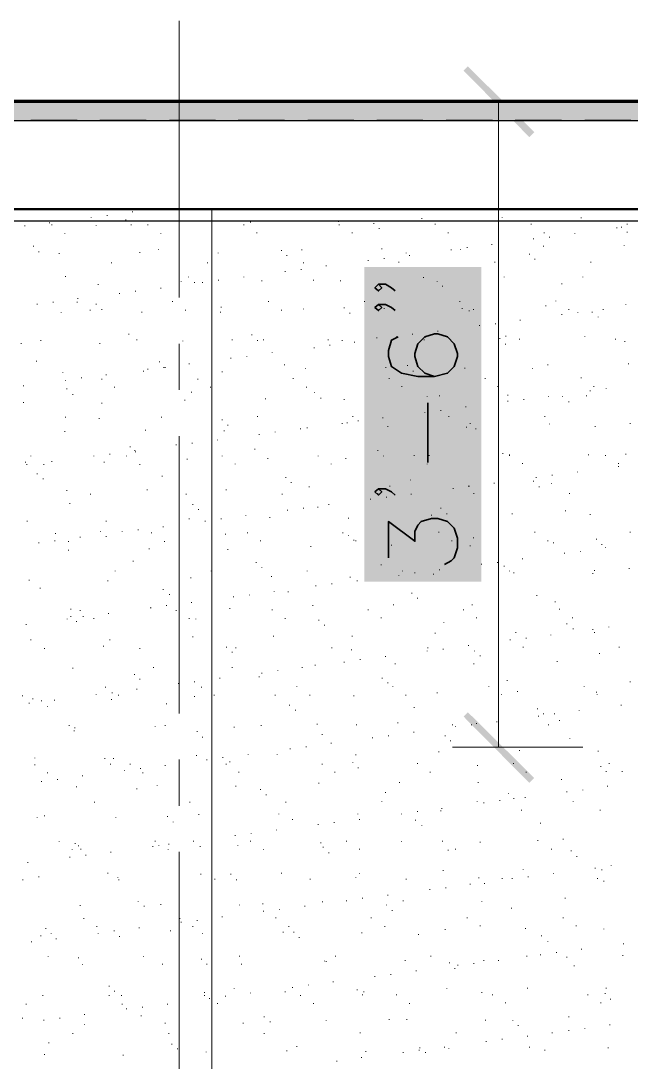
# Model space of a CAD drawing. Header units: inches. Extents: x 5 to 516, y -193 to 129.
# Drawn here: x 66.18 to 69.49, y -84.59 to -78.95 of the extents above; entities that cross this region are included whole.
import ezdxf

# ---------------------------------------------------------------- set-up
doc = ezdxf.new("R2010")
doc.units = ezdxf.units.IN
doc.header["$MEASUREMENT"] = 0
for name, color, linetype in [('Highlight', 210, 'Continuous'), ('PDF4_Geometry', 7, 'Continuous'), ('PDF4_Solid Fills', 7, 'Continuous')]:
    doc.layers.add(name, color=color, linetype=linetype)

msp = doc.modelspace()

# ---------------------------------------------------------------- hatches: boundary and pattern name
at = {"layer": 'PDF4_Solid Fills', "true_color": 0xb3b3b3, "transparency": 33554559}
msp.add_hatch(color=253, dxfattribs=at).paths.add_polyline_path([(33.2754117, -79.489649), (78.6554168, -79.489649), (78.6554168, -79.3863156), (28.0920888, -79.3863156), (28.0920888, -79.489649)])
at = {"layer": 'PDF4_Solid Fills', "transparency": 33554559}
msp.add_hatch(color=256, dxfattribs=at).paths.add_polyline_path([(68.6020882, -82.6963169), (68.5787549, -82.7196502), (68.9354192, -83.0796493), (68.9620883, -83.0529835)])

# ---------------------------------------------------------------- linework, layer by layer
at = {"layer": 'Highlight'}
for p, q in [((23.3387434, -79.4896516), (137.6392915, -79.4896516)), ((23.3387518, -80.0329832), (138.0451299, -80.0329832))]:
    msp.add_line(p, q, dxfattribs=at)
at = {"layer": 'PDF4_Geometry', "lineweight": 15}
for points in [[(67.038754, -80.4496499), (67.038754, -78.9496498)], [(69.47542, -79.3863156), (68.5187533, -79.3863156)], [(68.7687549, -82.5129842), (68.7687549, -79.3863173)], [(66.5620931, -80.0163154), (66.5620931, -80.0129821)], [(66.6487596, -80.0063154), (66.6487596, -80.0029821)], [(66.7854275, -79.9863154), (66.7854275, -79.9829821)], [(67.2154236, -87.9496505), (67.2154236, -79.9696499)], [(68.3520916, -80.0229821), (68.3520916, -80.0196488)], [(68.7887609, -80.0163154), (68.7887609, -80.0129821)], [(69.2154272, -80.0196488), (69.2154272, -80.0163154)], [(66.2020941, -80.0629821), (66.2020941, -80.0596488)], [(66.3354254, -80.0463154), (66.3354254, -80.0429821)], [(66.3487583, -80.0563154), (66.3487583, -80.0529821)], [(66.5887587, -80.0596488), (66.5887587, -80.0563154)], [(66.748759, -80.0296488), (66.748759, -80.0263154)], [(66.7787611, -80.0563154), (66.7787611, -80.0529821)], [(66.8687609, -80.0563154), (66.8687609, -80.0529821)], [(67.0387608, -80.0429821), (67.0387608, -80.0396488)], [(67.3887601, -80.0563154), (67.3887601, -80.0529821)], [(67.4254252, -80.0429821), (67.4254252, -80.0396488)], [(67.4754266, -80.0363154), (67.4754266, -80.0329821)], [(67.902093, -80.0396488), (67.902093, -80.0363154)], [(67.9054261, -80.0563154), (67.9054261, -80.0529821)], [(68.092092, -80.0496488), (68.092092, -80.0463154)], [(68.1220942, -80.0763154), (68.1220942, -80.0729821)], [(68.4254253, -80.0529821), (68.4254253, -80.0496488)], [(68.7687583, -80.0629821), (68.7687583, -80.0596488)], [(68.945428, -80.0529821), (68.945428, -80.0496488)], [(69.4087595, -80.0729821), (69.4087595, -80.0696488)], [(69.435425, -80.0696488), (69.435425, -80.0663154)], [(69.4654272, -80.0529821), (69.4654272, -80.0496488)], [(66.4187588, -80.1029821), (66.4187588, -80.0996488)], [(66.938758, -80.1029821), (66.938758, -80.0996488)], [(67.4587606, -80.0996488), (67.4587606, -80.0963154)], [(67.9754267, -80.0996488), (67.9754267, -80.0963154)], [(68.4954259, -80.0996488), (68.4954259, -80.0963154)], [(68.9587608, -80.1329821), (68.9587608, -80.1296488)], [(69.0154252, -80.0996488), (69.0154252, -80.0963154)], [(69.0454273, -80.1229821), (69.0454273, -80.1196488)], [(69.1820918, -80.1029821), (69.1820918, -80.0996488)], [(69.4654272, -80.0963154), (69.4654272, -80.0929821)], [(66.2487589, -80.1729821), (66.2487589, -80.1696488)], [(66.9254252, -80.1896488), (66.9254252, -80.1863154)], [(67.7020943, -80.1929821), (67.7020943, -80.1896488)], [(68.135427, -80.1863154), (68.135427, -80.1829821)], [(68.5120919, -80.1929821), (68.5120919, -80.1896488)], [(68.5620932, -80.1896488), (68.5620932, -80.1863154)], [(68.5987585, -80.1796488), (68.5987585, -80.1763154)], [(68.7320931, -80.1629821), (68.7320931, -80.1596488)], [(69.0120919, -80.1729821), (69.0120919, -80.1696488)], [(69.4487612, -80.1696488), (69.4487612, -80.1663154)], [(66.2787611, -80.2029821), (66.2787611, -80.1996488)], [(66.38876, -80.2129821), (66.38876, -80.2096488)], [(66.8254259, -80.2063154), (66.8254259, -80.2029821)], [(67.248759, -80.2096488), (67.248759, -80.2063154)], [(67.5920919, -80.1963154), (67.5920919, -80.1929821)], [(67.6220942, -80.2229821), (67.6220942, -80.2196488)], [(68.0620932, -80.2496488), (68.0620932, -80.2463154)], [(68.1487597, -80.2396488), (68.1487597, -80.2363154)], [(68.2687583, -80.2096488), (68.2687583, -80.2063154)], [(68.2854276, -80.2229821), (68.2854276, -80.2196488)], [(68.935425, -80.2163154), (68.935425, -80.2129821)], [(68.9654271, -80.2429821), (68.9654271, -80.2396488)], [(66.672092, -80.2629821), (66.672092, -80.2596488)], [(67.1920946, -80.2629821), (67.1920946, -80.2596488)], [(67.698761, -80.2996488), (67.698761, -80.2963154)], [(67.7120939, -80.2629821), (67.7120939, -80.2596488)], [(67.8354256, -80.2796488), (67.8354256, -80.2763154)], [(68.2287599, -80.2596488), (68.2287599, -80.2563154)], [(68.7487591, -80.2596488), (68.7487591, -80.2563154)], [(69.2687583, -80.2596488), (69.2687583, -80.2563154)], [(66.422092, -80.3363154), (66.422092, -80.3329821)], [(67.0487603, -80.3629821), (67.0487603, -80.3596488)], [(67.0887587, -80.3396488), (67.0887587, -80.3363154)], [(67.2520922, -80.3563154), (67.2520922, -80.3529821)], [(67.3887601, -80.3396488), (67.3887601, -80.3363154)], [(67.4854263, -80.3596488), (67.4854263, -80.3563154)], [(67.6120945, -80.3096488), (67.6120945, -80.3063154)], [(67.7654251, -80.3563154), (67.7654251, -80.3529821)], [(67.9120925, -80.3596488), (67.9120925, -80.3563154)], [(68.3620946, -80.3429821), (68.3620946, -80.3396488)], [(68.4354249, -80.3629821), (68.4354249, -80.3596488)], [(68.7987605, -80.3396488), (68.7987605, -80.3363154)], [(69.2254268, -80.3396488), (69.2254268, -80.3363154)], [(66.5987583, -80.3796488), (66.5987583, -80.3763154)], [(66.8020935, -80.4163155), (66.8020935, -80.4129821)], [(66.938758, -80.3996488), (66.938758, -80.3963154)], [(67.1220941, -80.3696488), (67.1220941, -80.3663154)], [(67.1654257, -80.3696488), (67.1654257, -80.3663154)], [(68.4654271, -80.3896488), (68.4654271, -80.3863154)], [(69.1120947, -80.3763154), (69.1120947, -80.3729821)], [(66.3554247, -80.4763155), (66.3554247, -80.4729821)], [(66.4854262, -80.4763155), (66.4854262, -80.4729821)], [(66.4887593, -80.4563155), (66.4887593, -80.4529821)], [(66.715427, -80.4296488), (66.715427, -80.4263155)], [(67.0020922, -80.4729821), (67.0020922, -80.4696488)], [(67.5220914, -80.4729821), (67.5220914, -80.4696488)], [(68.042094, -80.4729821), (68.042094, -80.4696488)], [(68.5587601, -80.4729821), (68.5587601, -80.4696488)], [(69.0787593, -80.4696488), (69.0787593, -80.4663155)], [(66.2687581, -80.4863155), (66.2687581, -80.4829821)], [(66.3987596, -80.5329821), (66.3987596, -80.5296488)], [(66.5554267, -80.5196488), (66.5554267, -80.5163155)], [(66.5887587, -80.4863155), (66.5887587, -80.4829821)], [(66.6187608, -80.5163155), (66.6187608, -80.5129821)], [(66.8354255, -80.5296488), (66.8354255, -80.5263155)], [(67.0720927, -80.5196488), (67.0720927, -80.5163155)], [(67.2620918, -80.5296488), (67.2620918, -80.5263155)], [(67.265425, -80.5029821), (67.265425, -80.4996488)], [(67.5920919, -80.5196488), (67.5920919, -80.5163155)], [(67.7120939, -80.5129821), (67.7120939, -80.5096488)], [(67.9320917, -80.5063155), (67.9320917, -80.5029821)], [(68.1120946, -80.5163155), (68.1120946, -80.5129821)], [(68.1487597, -80.5096488), (68.1487597, -80.5063155)], [(68.5720928, -80.5096488), (68.5720928, -80.5063155)], [(68.6087614, -80.5229821), (68.6087614, -80.5196488)], [(68.6320938, -80.5163155), (68.6320938, -80.5129821)], [(69.0254281, -80.4963155), (69.0254281, -80.4929821)], [(69.1487598, -80.5163155), (69.1487598, -80.5129821)], [(69.1987612, -80.5329821), (69.1987612, -80.5296488)], [(69.2754281, -80.5296488), (69.2754281, -80.5263155)], [(69.3354257, -80.5163155), (69.3354257, -80.5129821)], [(69.4587608, -80.4896488), (69.4587608, -80.4863155)], [(67.9620939, -80.5363155), (67.9620939, -80.5329821)], [(68.885427, -80.5729821), (68.885427, -80.5696488)], [(69.1120947, -80.5429821), (69.1120947, -80.5396488)], [(69.3087601, -80.5563155), (69.3087601, -80.5529821)], [(68.4387582, -80.6329821), (68.4387582, -80.6296488)], [(68.6654258, -80.6029821), (68.6654258, -80.5996488)], [(68.7520923, -80.5929821), (68.7520923, -80.5896488)], [(66.1820916, -80.6996488), (66.1820916, -80.6963155)], [(66.2887607, -80.6829821), (66.2887607, -80.6796488)], [(66.6087612, -80.6996488), (66.6087612, -80.6963155)], [(66.765425, -80.6496488), (66.765425, -80.6463155)], [(66.8087599, -80.6796488), (66.8087599, -80.6763155)], [(67.038754, -80.9496499), (67.038754, -80.6996499)], [(67.0587599, -80.6863155), (67.0587599, -80.6829821)], [(67.325426, -80.6796488), (67.325426, -80.6763155)], [(67.4320917, -80.6529821), (67.4320917, -80.6496488)], [(67.4620939, -80.6829821), (67.4620939, -80.6796488)], [(67.4954258, -80.6796488), (67.4954258, -80.6763155)], [(67.8454252, -80.6796488), (67.8454252, -80.6763155)], [(67.9220921, -80.6829821), (67.9220921, -80.6796488)], [(67.9887595, -80.6929821), (67.9887595, -80.6896488)], [(68.1087614, -80.6696488), (68.1087614, -80.6663155)], [(68.2154271, -80.6629821), (68.2154271, -80.6596488)], [(68.3020936, -80.6496488), (68.3020936, -80.6463155)], [(68.3654278, -80.6796488), (68.3654278, -80.6763155)], [(68.3720942, -80.6663155), (68.3720942, -80.6629821)], [(68.7754281, -80.6729821), (68.7754281, -80.6696488)], [(68.8054269, -80.7029821), (68.8054269, -80.6996488)], [(68.8087601, -80.6596488), (68.8087601, -80.6563155)], [(68.8820938, -80.6763155), (68.8820938, -80.6729821)], [(69.2354264, -80.6629821), (69.2354264, -80.6596488)], [(69.4020931, -80.6763155), (69.4020931, -80.6729821)], [(69.4520944, -80.6896488), (69.4520944, -80.6863155)], [(67.542094, -80.7496488), (67.542094, -80.7463155)], [(67.7687582, -80.7229821), (67.7687582, -80.7196488)], [(67.8554248, -80.7096488), (67.8554248, -80.7063155)], [(66.2654249, -80.7963155), (66.2654249, -80.7929821)], [(66.9320917, -80.7996488), (66.9320917, -80.7963155)], [(67.0920919, -80.8096488), (67.0920919, -80.8063155)], [(67.3187596, -80.7796488), (67.3187596, -80.7763155)], [(67.4054261, -80.7696488), (67.4054261, -80.7663155)], [(69.4720936, -80.8096488), (69.4720936, -80.8063155)], [(66.4087592, -80.8563155), (66.4087592, -80.8529822)], [(66.6420932, -80.8696488), (66.6420932, -80.8663155)], [(66.8454251, -80.8496488), (66.8454251, -80.8463155)], [(66.8687609, -80.8396488), (66.8687609, -80.8363155)], [(66.9554274, -80.8296488), (66.9554274, -80.8263155)], [(66.9620938, -80.8296488), (66.9620938, -80.8263155)], [(67.2720914, -80.8529822), (67.2720914, -80.8496488)], [(67.6087613, -80.8163155), (67.6087613, -80.8129821)], [(67.7220934, -80.8363155), (67.7220934, -80.8329822)], [(68.1587594, -80.8296488), (68.1587594, -80.8263155)], [(68.275428, -80.8196488), (68.275428, -80.8163155)], [(68.3054268, -80.8496488), (68.3054268, -80.8463155)], [(68.5854256, -80.8329822), (68.5854256, -80.8296488)], [(68.9520944, -80.8363155), (68.9520944, -80.8329822)], [(69.0354277, -80.8163155), (69.0354277, -80.8129821)], [(66.422092, -80.8996488), (66.422092, -80.8963155)], [(66.5087585, -80.8863155), (66.5087585, -80.8829822)], [(66.6187608, -80.8929822), (66.6187608, -80.8896488)], [(67.1387601, -80.8929822), (67.1387601, -80.8896488)], [(67.6554261, -80.8896488), (67.6554261, -80.8863155)], [(68.1754253, -80.8896488), (68.1754253, -80.8863155)], [(68.695428, -80.8896488), (68.695428, -80.8863155)], [(69.2154272, -80.8863155), (69.2154272, -80.8829822)], [(66.1954278, -80.9296488), (66.1954278, -80.9263155)], [(66.4287584, -80.9463155), (66.4287584, -80.9429822)], [(66.4620938, -80.9763155), (66.4620938, -80.9729822)], [(66.688758, -80.9363155), (66.688758, -80.9329822)], [(67.1054247, -80.9629822), (67.1054247, -80.9596489)], [(67.2087606, -80.9363155), (67.2087606, -80.9329822)], [(67.7287598, -80.9363155), (67.7287598, -80.9329822)], [(67.7720914, -80.9663155), (67.7720914, -80.9629822)], [(68.2454259, -80.9329822), (68.2454259, -80.9296488)], [(68.4487611, -80.9829822), (68.4487611, -80.9796488)], [(68.7654251, -80.9329822), (68.7654251, -80.9296488)], [(68.8187597, -80.9796488), (68.8187597, -80.9763155)], [(69.2454259, -80.9829822), (69.2454259, -80.9796488)], [(69.2654252, -80.9563154), (69.2654252, -80.9529822)], [(69.2854277, -80.9329822), (69.2854277, -80.9296488)], [(69.3520917, -80.9429822), (69.3520917, -80.9396488)], [(66.1954278, -81.0196489), (66.1954278, -81.0163154)], [(66.6187608, -81.0229822), (66.6187608, -81.0196489)], [(67.0687596, -81.0063156), (67.0687596, -81.0029822)], [(67.5054254, -80.9996488), (67.5054254, -80.9963156)], [(67.8054268, -80.9963156), (67.8054268, -80.9929821)], [(67.9320917, -81.0029822), (67.9320917, -80.9996488)], [(68.3820938, -80.9863155), (68.3820938, -80.9829822)], [(68.8187597, -81.0129822), (68.8187597, -81.0096488)], [(68.9054262, -81.0029822), (68.9054262, -80.9996488)], [(69.0387609, -80.9863155), (69.0387609, -80.9829822)], [(69.1154278, -80.9863155), (69.1154278, -80.9829822)], [(69.1487598, -81.0163154), (69.1487598, -81.0129822)], [(67.4620939, -81.0963155), (67.4620939, -81.0929822)], [(67.9787598, -81.0963155), (67.9787598, -81.0929822)], [(68.368761, -81.0729822), (68.368761, -81.0696488)], [(68.4554276, -81.0629821), (68.4554276, -81.0596488)], [(68.4987591, -81.0963155), (68.4987591, -81.0929822)], [(68.592092, -81.0429822), (68.592092, -81.0396488)], [(69.0187583, -81.0963155), (69.0187583, -81.0929822)], [(66.422092, -81.0996488), (66.422092, -81.0963155)], [(66.6054247, -81.1063155), (66.6054247, -81.1029822)], [(66.9420946, -81.0996488), (66.9420946, -81.0963155)], [(67.2720914, -81.1129821), (67.2720914, -81.1096488)], [(67.3020936, -81.1429822), (67.3020936, -81.1396489)], [(67.9220921, -81.1329822), (67.9220921, -81.1296488)], [(67.9487611, -81.1296488), (67.9487611, -81.1263156)], [(68.0087586, -81.1196488), (68.0087586, -81.1163155)], [(68.1420934, -81.1029822), (68.1420934, -81.0996488)], [(68.1687589, -81.1496489), (68.1687589, -81.1463155)], [(68.5954252, -81.1529822), (68.5954252, -81.1496489)], [(68.6154278, -81.1329822), (68.6154278, -81.1296488)], [(69.0454273, -81.1363155), (69.0454273, -81.1329822)], [(69.2920941, -81.1496489), (69.2920941, -81.1463155)], [(69.4820932, -81.1329822), (69.4820932, -81.1296488)], [(66.4187588, -81.1763155), (66.4187588, -81.1729822)], [(66.8554247, -81.1696488), (66.8554247, -81.1663155)], [(67.038754, -82.7029832), (67.038754, -81.1996499)], [(67.2820943, -81.1729822), (67.2820943, -81.1696488)], [(67.4720934, -81.1929822), (67.4720934, -81.1896488)], [(67.55876, -81.1796488), (67.55876, -81.1763155)], [(67.6954279, -81.1629822), (67.6954279, -81.1596488)], [(67.732093, -81.1563155), (67.732093, -81.1529822)], [(68.6454266, -81.1629822), (68.6454266, -81.1596488)], [(66.7720914, -81.2596489), (66.7720914, -81.2563156)], [(67.0220914, -81.2496489), (67.0220914, -81.2463156)], [(67.1087613, -81.2396488), (67.1087613, -81.2363155)], [(67.2454258, -81.2229822), (67.2454258, -81.2196488)], [(66.2354262, -81.3096489), (66.2354262, -81.3063156)], [(66.5754259, -81.3096489), (66.5754259, -81.3063156)], [(66.6620924, -81.2996489), (66.6620924, -81.2963155)], [(66.7520921, -81.3096489), (66.7520921, -81.3063156)], [(66.7987603, -81.2796488), (66.7987603, -81.2763155)], [(66.8020935, -81.2863155), (66.8020935, -81.2829822)], [(67.2720914, -81.3096489), (67.2720914, -81.3063156)], [(67.448761, -81.2729822), (67.448761, -81.2696489)], [(67.5187582, -81.3229822), (67.5187582, -81.3196489)], [(67.792094, -81.3096489), (67.792094, -81.3063156)], [(67.9420947, -81.3229822), (67.9420947, -81.3196489)], [(68.1154277, -81.2796488), (68.1154277, -81.2763155)], [(68.1454265, -81.3096489), (68.1454265, -81.3063156)], [(68.3120932, -81.3063156), (68.3120932, -81.3029821)], [(68.3920934, -81.3063156), (68.3920934, -81.3029821)], [(68.7920941, -81.2963155), (68.7920941, -81.2929822)], [(68.8287592, -81.3063156), (68.8287592, -81.3029821), (68.8287592, -81.2996489)], [(69.2554256, -81.3029821), (69.2554256, -81.2996489)], [(69.3487585, -81.3063156), (69.3487585, -81.3029821)], [(69.4587608, -81.2996489), (69.4587608, -81.2963155)], [(66.2054274, -81.3429822), (66.2054274, -81.3396489)], [(66.2120938, -81.3563155), (66.2120938, -81.3529822)], [(66.3054267, -81.3563155), (66.3054267, -81.3529822)], [(66.3487583, -81.3396489), (66.3487583, -81.3363155)], [(66.6320936, -81.3429822), (66.6320936, -81.3396489)], [(66.8254259, -81.3563155), (66.8254259, -81.3529822)], [(67.0820923, -81.3263155), (67.0820923, -81.3229822)], [(67.3420919, -81.3529822), (67.3420919, -81.3496488)], [(67.8620946, -81.3529822), (67.8620946, -81.3496488)], [(68.3820938, -81.3529822), (68.3820938, -81.3496488)], [(68.8987598, -81.3496488), (68.8987598, -81.3463155)], [(69.418759, -81.3496488), (69.418759, -81.3463155)], [(69.418759, -81.3663155), (69.418759, -81.3629821)], [(66.2687581, -81.4063155), (66.2687581, -81.4029822)], [(66.3020935, -81.4329821), (66.3020935, -81.4296489)], [(66.9454278, -81.4196489), (66.9454278, -81.4163155)], [(67.6154277, -81.4263155), (67.6154277, -81.4229823)], [(68.9720935, -81.4263155), (68.9720935, -81.4229823)], [(69.0587601, -81.4129823), (69.0587601, -81.4096488)], [(69.195428, -81.3963155), (69.195428, -81.3929822)], [(66.8654276, -81.4929821), (66.8654276, -81.4896489)], [(67.292094, -81.4929821), (67.292094, -81.4896489)], [(67.6454265, -81.4529822), (67.6454265, -81.4496489)], [(67.7420927, -81.4763155), (67.7420927, -81.4729823)], [(68.1787585, -81.4729823), (68.1787585, -81.4696488)], [(68.292094, -81.4396489), (68.292094, -81.4363156)], [(68.5220915, -81.4863155), (68.5220915, -81.4829823)], [(68.6054248, -81.4729823), (68.6054248, -81.4696488)], [(68.6087614, -81.4729823), (68.6087614, -81.4696488)], [(68.7454259, -81.4563155), (68.7454259, -81.4529822)], [(68.9587608, -81.4463155), (68.9587608, -81.4429822)], [(68.9887595, -81.4763155), (68.9887595, -81.4729823)], [(69.0554269, -81.4596489), (69.0554269, -81.4563155)], [(66.4287584, -81.4963156), (66.4287584, -81.4929821)], [(66.5587599, -81.5163155), (66.5587599, -81.5129822)], [(67.0754259, -81.5163155), (67.0754259, -81.5129822)], [(67.5954251, -81.5163155), (67.5954251, -81.5129822)], [(68.075426, -81.5429823), (68.075426, -81.5396488)], [(68.1154277, -81.5129822), (68.1154277, -81.5096489)], [(68.1620925, -81.5329822), (68.1620925, -81.5296488)], [(68.2954273, -81.5163155), (68.2954273, -81.5129822)], [(68.635427, -81.5129822), (68.635427, -81.5096489)], [(69.1520931, -81.5129822), (69.1520931, -81.5096489)], [(66.4454278, -81.5663156), (66.4454278, -81.5629822)], [(67.1120945, -81.5729822), (67.1120945, -81.5696489)], [(67.1420933, -81.5996488), (67.1420933, -81.5963155)], [(67.6254273, -81.6029823), (67.6254273, -81.5996488)], [(67.7120939, -81.5929822), (67.7120939, -81.5896489)], [(67.7887608, -81.5863155), (67.7887608, -81.5829822)], [(67.8487584, -81.5729822), (67.8487584, -81.5696489)], [(68.4554276, -81.5929822), (68.4554276, -81.5896489)], [(67.0920919, -81.6496489), (67.0920919, -81.6463155)], [(67.265425, -81.6496489), (67.265425, -81.6463155)], [(67.3987597, -81.6329822), (67.3987597, -81.6296489)], [(67.5287612, -81.6429822), (67.5287612, -81.6396489)], [(67.9554275, -81.6463155), (67.9554275, -81.6429822)], [(68.4054262, -81.6296489), (68.4054262, -81.6263156)], [(68.4887595, -81.6229822), (68.4887595, -81.6196489)], [(68.842092, -81.6229822), (68.842092, -81.6196489)], [(69.1320938, -81.6063155), (69.1320938, -81.6029823)], [(69.2654252, -81.6263156), (69.2654252, -81.6229822)], [(66.2154269, -81.6629823), (66.2154269, -81.6596488)], [(66.6420932, -81.6629823), (66.6420932, -81.6596488)], [(66.8154263, -81.7096489), (66.8154263, -81.7063155)], [(66.9520942, -81.6929822), (66.9520942, -81.6896489)], [(67.1787584, -81.6629823), (67.1787584, -81.6596488)], [(66.3654276, -81.7696489), (66.3654276, -81.7663155)], [(66.3687608, -81.7296488), (66.3687608, -81.7263156)], [(66.438758, -81.7729822), (66.438758, -81.7696489)], [(66.5020921, -81.7496489), (66.5020921, -81.7463156)], [(66.6120945, -81.7196488), (66.6120945, -81.7163156)], [(66.6420932, -81.7463156), (66.6420932, -81.7429822)], [(66.7287597, -81.7196488), (66.7287597, -81.7163156)], [(66.88876, -81.7263156), (66.88876, -81.7229823)], [(66.9587606, -81.7729822), (66.9587606, -81.7696489)], [(67.2887608, -81.7329823), (67.2887608, -81.7296488)], [(67.4087593, -81.7263156), (67.4087593, -81.7229823)], [(67.4787598, -81.7696489), (67.4787598, -81.7663155)], [(67.9254253, -81.7263156), (67.9254253, -81.7229823)], [(67.9554275, -81.7396489), (67.9554275, -81.7363156)], [(67.9854263, -81.7663155), (67.9854263, -81.7629822)], [(67.9954258, -81.7696489), (67.9954258, -81.7663155)], [(68.4454279, -81.7229823), (68.4454279, -81.7196488)], [(68.5154251, -81.7696489), (68.5154251, -81.7663155)], [(68.6320938, -81.7529822), (68.6320938, -81.7496489)], [(68.9654271, -81.7229823), (68.9654271, -81.7196488)], [(69.0354277, -81.7696489), (69.0354277, -81.7663155)], [(69.2987605, -81.7596489), (69.2987605, -81.7563156)], [(69.4820932, -81.7229823), (69.4820932, -81.7196488)], [(66.2787611, -81.7796488), (66.2787611, -81.7763156)], [(66.438758, -81.8196489), (66.438758, -81.8163156)], [(66.8754273, -81.8129822), (66.8754273, -81.8096489)], [(67.3020936, -81.8163156), (67.3020936, -81.8129822)], [(67.7520922, -81.7996489), (67.7520922, -81.7963156)], [(68.1887581, -81.7929823), (68.1887581, -81.7896488)], [(68.6154278, -81.7963156), (68.6154278, -81.7929823)], [(69.0654265, -81.7796488), (69.0654265, -81.7763156)], [(69.212094, -81.8263155), (69.212094, -81.8229822)], [(69.3287593, -81.7896488), (69.3287593, -81.7863156)], [(69.3487585, -81.8063156), (69.3487585, -81.8029822)], [(66.7887608, -81.8796488), (66.7887608, -81.8763156)], [(67.4554275, -81.8863156), (67.4554275, -81.8829822)], [(68.7620919, -81.8863156), (68.7620919, -81.8829822)], [(68.8987598, -81.8663156), (68.8987598, -81.8629822)], [(69.1254274, -81.8363156), (69.1254274, -81.8329822)], [(66.6920946, -81.9329823), (66.6920946, -81.9296489)], [(67.2120938, -81.9329823), (67.2120938, -81.9296489)], [(67.4854263, -81.9129823), (67.4854263, -81.9096488)], [(67.732093, -81.9329823), (67.732093, -81.9296489)], [(68.1320937, -81.8996488), (68.1320937, -81.8963156)], [(68.2487591, -81.9329823), (68.2487591, -81.9296489)], [(68.3154264, -81.9429824), (68.3154264, -81.9396489)], [(68.4487611, -81.9263155), (68.4487611, -81.9229823)], [(68.6754253, -81.8963156), (68.6754253, -81.8929822)], [(68.7687583, -81.9296489), (68.7687583, -81.9263155)], [(68.7987605, -81.9063157), (68.7987605, -81.9029822)], [(68.8287592, -81.9329823), (68.8287592, -81.9296489)], [(68.8520916, -81.9429824), (68.8520916, -81.9396489)], [(69.288761, -81.9296489), (69.288761, -81.9263155)], [(69.4754268, -81.9196489), (69.4754268, -81.9163155)], [(66.2254265, -81.9829822), (66.2254265, -81.979649)], [(66.6520929, -81.9863156), (66.6520929, -81.9829822)], [(67.1020915, -81.969649), (67.1020915, -81.9663156)], [(67.5387608, -81.9629821), (67.5387608, -81.959649)], [(67.9654271, -81.9663156), (67.9654271, -81.9629821)], [(68.0020922, -81.9863156), (68.0020922, -81.9829822)], [(68.2287599, -81.9563155), (68.2287599, -81.9529824)], [(68.4154258, -81.9496489), (68.4154258, -81.9463155)], [(69.2787613, -81.9463155), (69.2787613, -81.9429824)], [(66.2854275, -82.0263157), (66.2854275, -82.0229822)], [(66.9520942, -82.0329822), (66.9520942, -82.0296489)], [(67.5520936, -82.0429823), (67.5520936, -82.0396489)], [(67.6287605, -82.0463155), (67.6287605, -82.0429823)], [(67.7787612, -82.0129822), (67.7787612, -82.0096488)], [(67.8654277, -82.0029822), (67.8654277, -81.9996488)], [(68.2987604, -82.0529823), (68.2987604, -82.0496489)], [(66.9854262, -82.0596489), (66.9854262, -82.0563155)], [(67.1054247, -82.1029822), (67.1054247, -82.099649)], [(67.3320923, -82.0729824), (67.3320923, -82.0696489)], [(67.4187589, -82.0629823), (67.4187589, -82.0596489)], [(68.3287592, -82.079649), (68.3287592, -82.0763155)], [(68.9754268, -82.0663155), (68.9754268, -82.0629823)], [(69.0754261, -82.099649), (69.0754261, -82.0963156)], [(66.4520942, -82.1396489), (66.4520942, -82.1363156)], [(66.5020921, -82.1463156), (66.5020921, -82.1429823)], [(66.655426, -82.1629823), (66.655426, -82.1596489)], [(66.8820936, -82.1329823), (66.8820936, -82.1296488)], [(66.8854269, -82.1329823), (66.8854269, -82.1296488)], [(66.9687602, -82.119649), (66.9687602, -82.1163156)], [(67.0220914, -82.1463156), (67.0220914, -82.1429823)], [(67.3120931, -82.1363156), (67.3120931, -82.1329823)], [(67.542094, -82.1429823), (67.542094, -82.1396489)], [(67.7620918, -82.119649), (67.7620918, -82.1163156)], [(68.0620932, -82.1429823), (68.0620932, -82.1396489)], [(68.1987611, -82.1163156), (68.1987611, -82.1129822)], [(68.5787592, -82.1429823), (68.5787592, -82.1396489)], [(68.6254274, -82.1163156), (68.6254274, -82.1129822)], [(69.0987585, -82.1396489), (69.0987585, -82.1363156)], [(66.2087605, -82.2229822), (66.2087605, -82.219649)], [(66.4320916, -82.1929824), (66.4320916, -82.1896489)], [(66.4520942, -82.1796489), (66.4520942, -82.1763155)], [(66.4820929, -82.2063155), (66.4820929, -82.2029824)], [(66.5187581, -82.1796489), (66.5187581, -82.1763155)], [(66.5754259, -82.1896489), (66.5754259, -82.1863155)], [(67.0920919, -82.1896489), (67.0920919, -82.1863155)], [(67.1287605, -82.1929824), (67.1287605, -82.1896489)], [(67.6120945, -82.1896489), (67.6120945, -82.1863155)], [(67.7954272, -82.1996489), (67.7954272, -82.1963155)], [(67.825426, -82.2263156), (67.825426, -82.2229822)], [(68.1320937, -82.1863155), (68.1320937, -82.1829823)], [(68.4720935, -82.2129821), (68.4720935, -82.209649)], [(68.6487598, -82.1863155), (68.6487598, -82.1829823)], [(69.1387602, -82.219649), (69.1387602, -82.2163156)], [(69.168759, -82.1863155), (69.168759, -82.1829823)], [(68.4254253, -82.2696489), (68.4254253, -82.2663157)], [(68.8620946, -82.2663157), (68.8620946, -82.2629823)], [(69.0520937, -82.2796489), (69.0520937, -82.2763157)], [(69.1720922, -82.2463157), (69.1720922, -82.2429822)], [(69.2787613, -82.2496488), (69.2787613, -82.2463157)], [(69.288761, -82.2663157), (69.288761, -82.2629823)], [(69.3654278, -82.2363156), (69.3654278, -82.2329822)], [(66.2354262, -82.3063155), (66.2354262, -82.3029823)], [(66.6620924, -82.3063155), (66.6620924, -82.3029823)], [(67.1120945, -82.2896489), (67.1120945, -82.2863157)], [(67.5487604, -82.2863157), (67.5487604, -82.2829823)], [(67.9754267, -82.2863157), (67.9754267, -82.2829823)], [(68.6054248, -82.3363156), (68.6054248, -82.3329822)], [(68.8320925, -82.3063155), (68.8320925, -82.3029823)], [(68.918759, -82.2963155), (68.918759, -82.2929823)], [(66.3087599, -82.3529822), (66.3087599, -82.349649)], [(66.6287605, -82.339649), (66.6287605, -82.3363156)], [(66.8254259, -82.3529822), (66.8254259, -82.349649)], [(67.2954272, -82.3463156), (67.2954272, -82.3429822)], [(67.325426, -82.3729822), (67.325426, -82.3696491)], [(67.3454251, -82.349649), (67.3454251, -82.3463156)], [(67.8654277, -82.349649), (67.8654277, -82.3463156)], [(67.9720935, -82.3596491), (67.9720935, -82.3563156)], [(68.3820938, -82.3663156), (68.3820938, -82.3629822)], [(68.385427, -82.349649), (68.385427, -82.3463156)], [(68.4687603, -82.3563156), (68.4687603, -82.3529822)], [(68.6387602, -82.3663156), (68.6387602, -82.3629822)], [(68.668759, -82.3929823), (68.668759, -82.3896489)], [(68.902093, -82.3463156), (68.902093, -82.3429822)], [(69.3154265, -82.3796488), (69.3154265, -82.3763157)], [(69.4220922, -82.3463156), (69.4220922, -82.3429822)], [(67.775428, -82.4429824), (67.775428, -82.4396489)], [(67.9320917, -82.4263155), (67.9320917, -82.4229823)], [(68.0187582, -82.4129823), (68.0187582, -82.4096489)], [(68.1554261, -82.3963157), (68.1554261, -82.3929823)], [(68.2087607, -82.4363156), (68.2087607, -82.4329823)], [(68.635427, -82.4363156), (68.635427, -82.4329823)], [(69.0854257, -82.4229823), (69.0854257, -82.4196489)], [(66.4620938, -82.459649), (66.4620938, -82.4563156)], [(66.7954271, -82.4929822), (66.7954271, -82.4896491)], [(66.8987596, -82.4563156), (66.8987596, -82.4529824)], [(67.325426, -82.4563156), (67.325426, -82.4529824)], [(67.4720934, -82.5063157), (67.4720934, -82.5029823)], [(67.4854263, -82.4863156), (67.4854263, -82.4829822)], [(67.5720928, -82.4729822), (67.5720928, -82.469649)], [(67.7054275, -82.4563156), (67.7054275, -82.4529824)], [(66.63876, -82.5629823), (66.63876, -82.559649)], [(66.8254259, -82.5196489), (66.8254259, -82.5163157)], [(67.0354275, -82.5429823), (67.0354275, -82.5396489)], [(67.1220941, -82.5329823), (67.1220941, -82.5296489)], [(67.1587593, -82.5629823), (67.1587593, -82.559649)], [(67.2587586, -82.5129823), (67.2587586, -82.5096488)], [(67.6754253, -82.559649), (67.6754253, -82.5563156)], [(68.1387601, -82.5129823), (68.1387601, -82.5096488)], [(68.1687589, -82.5396489), (68.1687589, -82.5363157)], [(68.1954279, -82.559649), (68.1954279, -82.5563156)], [(68.7154271, -82.559649), (68.7154271, -82.5563156)], [(68.7687549, -82.8863159), (68.7687549, -82.5129826)], [(68.8154265, -82.5263157), (68.8154265, -82.5229823)], [(69.2320932, -82.559649), (69.2320932, -82.5563156)], [(69.4820932, -82.5329823), (69.4820932, -82.5296489)], [(66.188758, -82.6096491), (66.188758, -82.6063156)], [(66.5887587, -82.6029822), (66.5887587, -82.599649)], [(66.6754252, -82.5929822), (66.6754252, -82.589649)], [(66.7087606, -82.6063156), (66.7087606, -82.6029822)], [(66.8087599, -82.5729824), (66.8087599, -82.569649)], [(67.1220941, -82.6129822), (67.1220941, -82.6096491)], [(67.2287598, -82.6063156), (67.2287598, -82.6029822)], [(67.55876, -82.6063156), (67.55876, -82.6029822)], [(67.7454258, -82.6063156), (67.7454258, -82.6029822)], [(67.9854263, -82.6096491), (67.9854263, -82.6063156)], [(68.2654251, -82.6063156), (68.2654251, -82.6029822)], [(68.4354249, -82.5929822), (68.4354249, -82.589649)], [(68.7854277, -82.6029822), (68.7854277, -82.599649)], [(68.8720943, -82.5863156), (68.8720943, -82.5829822)], [(69.2987605, -82.589649), (69.2987605, -82.5863156)], [(69.3020937, -82.6029822), (69.3020937, -82.599649)], [(66.2254265, -82.6496489), (66.2254265, -82.6463157)], [(66.2454257, -82.6263157), (66.2454257, -82.6229822)], [(66.2920939, -82.6363157), (66.2920939, -82.6329823)], [(66.3254259, -82.6663155), (66.3254259, -82.6629824)], [(66.3620944, -82.6329823), (66.3620944, -82.6296488)], [(66.672092, -82.6296488), (66.672092, -82.6263157)], [(66.9687602, -82.6529823), (66.9687602, -82.6496489)], [(67.6354269, -82.6596489), (67.6354269, -82.6563157)], [(68.3120932, -82.6729824), (68.3120932, -82.669649)], [(69.4320919, -82.6596489), (69.4320919, -82.6563157)], [(67.6687589, -82.6863156), (67.6687589, -82.6829824)], [(68.9787599, -82.679649), (68.9787599, -82.6763155)], [(68.9854264, -82.719649), (68.9854264, -82.7163156)], [(69.0120919, -82.7063156), (69.0120919, -82.7029824)], [(69.0720929, -82.7063156), (69.0720929, -82.7029824)], [(69.2054276, -82.689649), (69.2054276, -82.6863156)], [(66.4420946, -82.7696489), (66.4420946, -82.7663157)], [(66.4720933, -82.7829823), (66.4720933, -82.7796489)], [(66.9087593, -82.7763158), (66.9087593, -82.7729823)], [(66.9620938, -82.7696489), (66.9620938, -82.7663157)], [(67.3354255, -82.7796489), (67.3354255, -82.7763158)], [(67.482093, -82.7696489), (67.482093, -82.7663157)], [(67.7854276, -82.7629823), (67.7854276, -82.7596489)], [(67.9987591, -82.7663157), (67.9987591, -82.7629823)], [(68.2220935, -82.7563157), (68.2220935, -82.7529823)], [(68.5187583, -82.7663157), (68.5187583, -82.7629823)], [(68.5354277, -82.7763158), (68.5354277, -82.7729823)], [(68.6220942, -82.7663157), (68.6220942, -82.7629823)], [(68.6487598, -82.7596489), (68.6487598, -82.7563157)], [(68.7587587, -82.7496489), (68.7587587, -82.7463157)], [(69.0387609, -82.7663157), (69.0387609, -82.7629823)], [(69.0987585, -82.7429822), (69.0987585, -82.7396491)], [(66.4687602, -82.799649), (66.4687602, -82.7963155)], [(67.1354269, -82.8029824), (67.1354269, -82.799649)], [(67.1654257, -82.8329822), (67.1654257, -82.829649)], [(67.8120932, -82.819649), (67.8120932, -82.8163156)], [(68.0854256, -82.8363156), (68.0854256, -82.8329822)], [(68.1720921, -82.8263156), (68.1720921, -82.8229824)], [(68.30876, -82.8063156), (68.30876, -82.8029824)], [(68.4787599, -82.8263156), (68.4787599, -82.8229824)], [(69.1554262, -82.839649), (69.1554262, -82.8363156)], [(67.6387601, -82.8963157), (67.6387601, -82.8929823)], [(67.7254267, -82.8863157), (67.7254267, -82.8829823)], [(67.8620946, -82.8663156), (67.8620946, -82.8629823)], [(68.5087587, -82.8529823), (68.5087587, -82.849649)], [(69.22542, -82.8863159), (68.5187533, -82.8863159)], [(66.2554253, -82.9463156), (66.2554253, -82.9429824)], [(66.6354268, -82.949649), (66.6354268, -82.9463156)], [(66.6820916, -82.949649), (66.6820916, -82.9463156)], [(67.038754, -83.2029833), (67.038754, -82.9529833)], [(67.1320937, -82.9329824), (67.1320937, -82.929649)], [(67.1887581, -82.9563156), (67.1887581, -82.9529824)], [(67.275428, -82.9429824), (67.275428, -82.939649)], [(67.4120925, -82.9263155), (67.4120925, -82.9229824)], [(67.5687596, -82.9263155), (67.5687596, -82.9229824)], [(67.9954258, -82.929649), (67.9954258, -82.9263155)], [(68.4454279, -82.9129824), (68.4454279, -82.9096489)], [(68.8820938, -82.9063158), (68.8820938, -82.9029823)], [(69.3087601, -82.9096489), (69.3087601, -82.9063158)], [(66.2554253, -82.9829823), (66.2554253, -82.979649)], [(66.6654256, -82.979649), (66.6654256, -82.9763157)], [(66.7420926, -83.0129823), (66.7420926, -83.0096489)], [(66.7720914, -82.979649), (66.7720914, -82.9763157)], [(66.8287591, -83.0029823), (66.8287591, -82.9996489)], [(66.9620938, -82.9863157), (66.9620938, -82.9829823)], [(67.292094, -82.979649), (67.292094, -82.9763157)], [(67.3120931, -82.9663157), (67.3120931, -82.9629822)], [(67.8120932, -82.979649), (67.8120932, -82.9763157)], [(67.9787598, -82.969649), (67.9787598, -82.9663157)], [(68.0087586, -82.9996489), (68.0087586, -82.9963157)], [(68.3287592, -82.9763157), (68.3287592, -82.9729823)], [(68.6554262, -82.9863157), (68.6554262, -82.9829823)], [(68.8487585, -82.9763157), (68.8487585, -82.9729823)], [(69.3220929, -82.9929823), (69.3220929, -82.9896491)], [(69.3687611, -82.9763157), (69.3687611, -82.9729823)], [(66.2920939, -83.0729824), (66.2920939, -83.069649)], [(66.3254259, -83.0263158), (66.3254259, -83.0229823)], [(66.3787604, -83.0629824), (66.3787604, -83.059649)], [(66.515425, -83.0429824), (66.515425, -83.0396489)], [(66.8420919, -83.0263158), (66.8420919, -83.0229823)], [(67.3620945, -83.0229823), (67.3620945, -83.0196489)], [(67.8820937, -83.0229823), (67.8820937, -83.0196489)], [(68.3987598, -83.0229823), (68.3987598, -83.0196489)], [(68.918759, -83.0229823), (68.918759, -83.0196489)], [(69.1087614, -83.0629824), (69.1087614, -83.059649)], [(69.3520917, -83.0196489), (69.3520917, -83.0163157)], [(69.4387582, -83.0196489), (69.4387582, -83.0163157)], [(66.4820929, -83.1029823), (66.4820929, -83.0996491)], [(66.8087599, -83.1129823), (66.8087599, -83.1096491)], [(66.9187588, -83.0963157), (66.9187588, -83.0929822)], [(67.3454251, -83.0996491), (67.3454251, -83.0963157)], [(67.4787598, -83.1163157), (67.4787598, -83.1129823)], [(67.7954272, -83.0829822), (67.7954272, -83.0796491)], [(68.2320931, -83.0796491), (68.2320931, -83.0763156)], [(68.6587594, -83.0796491), (68.6587594, -83.0763156)], [(69.2254268, -83.1196491), (69.2254268, -83.1163157)], [(69.3587615, -83.0996491), (69.3587615, -83.0963157)], [(67.5087586, -83.1463157), (67.5087586, -83.1429823)], [(68.135427, -83.1829824), (68.135427, -83.179649)], [(68.1554261, -83.1329823), (68.1554261, -83.1296489)], [(68.652093, -83.1829824), (68.652093, -83.179649)], [(68.7754281, -83.1763156), (68.7754281, -83.1729824)], [(68.8220929, -83.1396489), (68.8220929, -83.1363157)], [(68.8520916, -83.1663156), (68.8520916, -83.1629824)], [(68.9120926, -83.1596489), (68.9120926, -83.1563158)], [(69.1387602, -83.1296489), (69.1387602, -83.1263157)], [(69.1720922, -83.1829824), (69.1720922, -83.179649)], [(66.5787591, -83.1863156), (66.5787591, -83.1829824)], [(67.0954251, -83.1863156), (67.0954251, -83.1829824)], [(67.6154277, -83.1863156), (67.6154277, -83.1829824)], [(68.3287592, -83.2363157), (68.3287592, -83.2329823)], [(68.4554276, -83.2329823), (68.4554276, -83.2296491)], [(68.4620939, -83.2196491), (68.4620939, -83.2163157)], [(68.6887582, -83.189649), (68.6887582, -83.1863156)], [(68.8920934, -83.2296491), (68.8920934, -83.2263157)], [(69.3187597, -83.2296491), (69.3187597, -83.2263157)], [(66.2687581, -83.269649), (66.2687581, -83.2663157)], [(66.3087599, -83.2596489), (66.3087599, -83.2563157)], [(66.6954278, -83.269649), (66.6954278, -83.2663157)], [(66.9754266, -83.2629823), (66.9754266, -83.2596489)], [(67.0054254, -83.2929824), (67.0054254, -83.289649)], [(67.1454264, -83.2529823), (67.1454264, -83.2496489)], [(67.5787591, -83.2496489), (67.5787591, -83.2463157)], [(67.6520929, -83.279649), (67.6520929, -83.2763158)], [(67.8787606, -83.2963156), (67.8787606, -83.2929824)], [(68.0054255, -83.2496489), (68.0054255, -83.2463157)], [(68.0154251, -83.279649), (68.0154251, -83.2763158)], [(68.2420927, -83.2496489), (68.2420927, -83.2463157)], [(68.3187597, -83.2829823), (68.3187597, -83.279649)], [(67.5654264, -83.3363157), (67.5654264, -83.3329822)], [(67.792094, -83.3063156), (67.792094, -83.3029824)], [(68.3520916, -83.3129824), (68.3520916, -83.309649)], [(68.9954259, -83.299649), (68.9954259, -83.2963156)], [(66.38876, -83.399649), (66.38876, -83.3963157)], [(66.4754266, -83.409649), (66.4754266, -83.4063158)], [(66.9087593, -83.3963157), (66.9087593, -83.3929824)], [(67.1154277, -83.3963157), (67.1154277, -83.3929824)], [(67.3420919, -83.3663157), (67.3420919, -83.3629823)], [(67.4254252, -83.3963157), (67.4254252, -83.3929824)], [(67.4287585, -83.3563157), (67.4287585, -83.3529823)], [(67.8054268, -83.4063158), (67.8054268, -83.4029824)], [(67.9454279, -83.3963157), (67.9454279, -83.3929824)], [(68.2420927, -83.399649), (68.2420927, -83.3963157)], [(68.4654271, -83.3963157), (68.4654271, -83.3929824)], [(68.668759, -83.4029824), (68.668759, -83.399649)], [(68.9820931, -83.3929824), (68.9820931, -83.389649)], [(69.118761, -83.3863157), (69.118761, -83.3829824)], [(66.4587606, -83.4429825), (66.4587606, -83.439649)], [(66.4920926, -83.4229824), (66.4920926, -83.419649)], [(66.5054253, -83.439649), (66.5054253, -83.4363156)], [(66.6687588, -83.4563156), (66.6687588, -83.4529825)], [(66.8954264, -83.4263156), (66.8954264, -83.4229824)], [(66.9287584, -83.419649), (66.9287584, -83.4163156)], [(66.9787598, -83.4429825), (66.9787598, -83.439649)], [(66.982093, -83.4129824), (66.982093, -83.409649)], [(67.038754, -84.8196487), (67.038754, -83.452982)], [(67.1520929, -83.4263156), (67.1520929, -83.4229824)], [(67.3554247, -83.419649), (67.3554247, -83.4163156)], [(67.4954258, -83.4429825), (67.4954258, -83.439649)], [(67.8187596, -83.429649), (67.8187596, -83.4263156)], [(67.8487584, -83.4596491), (67.8487584, -83.4563156)], [(68.0154251, -83.439649), (68.0154251, -83.4363156)], [(68.4954259, -83.4463156), (68.4954259, -83.4429825)], [(68.5354277, -83.439649), (68.5354277, -83.4363156)], [(69.0554269, -83.439649), (69.0554269, -83.4363156)], [(69.1620926, -83.449649), (69.1620926, -83.4463156)], [(66.2187601, -83.5129824), (66.2187601, -83.5096489)], [(66.4454278, -83.4829823), (66.4454278, -83.4796491)], [(66.5320943, -83.4729823), (66.5320943, -83.4696491)], [(69.1920948, -83.4796491), (69.1920948, -83.4763157)], [(66.6520929, -83.569649), (66.6520929, -83.5663156)], [(67.1554261, -83.5763156), (67.1554261, -83.5729825)], [(67.3187596, -83.5763156), (67.3187596, -83.5729825)], [(67.5920919, -83.569649), (67.5920919, -83.5663156)], [(68.0154251, -83.5729825), (68.0154251, -83.569649)], [(68.4687603, -83.5563156), (68.4687603, -83.5529824)], [(68.902093, -83.549649), (68.902093, -83.5463156)], [(69.0654265, -83.5729825), (69.0654265, -83.569649)], [(69.2920941, -83.5429824), (69.2920941, -83.539649)], [(69.3287593, -83.5529824), (69.3287593, -83.549649)], [(69.3787607, -83.529649), (69.3787607, -83.5263158)], [(66.1920945, -83.6063157), (66.1920945, -83.6029823)], [(66.2787611, -83.5896491), (66.2787611, -83.5863157)], [(66.7054274, -83.5929823), (66.7054274, -83.5896491)], [(66.7120938, -83.6063157), (66.7120938, -83.6029823)], [(67.232093, -83.6029823), (67.232093, -83.5996491)], [(67.3487584, -83.6063157), (67.3487584, -83.6029823)], [(67.748759, -83.6029823), (67.748759, -83.5996491)], [(67.9954258, -83.5929823), (67.9954258, -83.5896491)], [(68.2687583, -83.6029823), (68.2687583, -83.5996491)], [(68.6154278, -83.6296492), (68.6154278, -83.6263155)], [(68.6620926, -83.5963157), (68.6620926, -83.5929823)], [(68.6920947, -83.6263155), (68.6920947, -83.6229823)], [(68.7887609, -83.5996491), (68.7887609, -83.5963157)], [(68.842092, -83.5996491), (68.842092, -83.5963157)], [(68.9287586, -83.5896491), (68.9287586, -83.5863157)], [(69.3054269, -83.5996491), (69.3054269, -83.5963157)], [(69.3387589, -83.6129823), (69.3387589, -83.6096492)], [(68.1687589, -83.6896488), (68.1687589, -83.6863157)], [(68.3954265, -83.6596492), (68.3954265, -83.6563156)], [(68.4820931, -83.6496492), (68.4820931, -83.6463156)], [(66.5020921, -83.7463158), (66.5020921, -83.7429825)], [(66.8154263, -83.7229825), (66.8154263, -83.7196489)], [(66.8487583, -83.7496489), (66.8487583, -83.7463158)], [(66.938758, -83.7396489), (66.938758, -83.7363157)], [(67.3654277, -83.7429825), (67.3654277, -83.7396489)], [(67.4920926, -83.7363157), (67.4920926, -83.7329825)], [(67.7187603, -83.7496489), (67.7187603, -83.7463158)], [(67.8154264, -83.7263157), (67.8154264, -83.7229825)], [(67.9454279, -83.7196489), (67.9454279, -83.7163157)], [(68.0320944, -83.7063157), (68.0320944, -83.7029825)], [(68.1620925, -83.7429825), (68.1620925, -83.7396489)], [(68.2520923, -83.7196489), (68.2520923, -83.7163157)], [(68.6787586, -83.7229825), (68.6787586, -83.7196489)], [(69.1287607, -83.7063157), (69.1287607, -83.7029825)], [(67.2720914, -83.8063158), (67.2720914, -83.8029822)], [(67.4954258, -83.7763158), (67.4954258, -83.7729822)], [(67.5820924, -83.7663158), (67.5820924, -83.7629826)], [(68.1920947, -83.7729822), (68.1920947, -83.769649)], [(68.8387589, -83.7596489), (68.8387589, -83.7563158)], [(66.5220913, -83.8163159), (66.5220913, -83.8129823)], [(66.5920918, -83.8596492), (66.5920918, -83.8563155)], [(67.0420939, -83.8163159), (67.0420939, -83.8129823)], [(67.0487603, -83.8363159), (67.0487603, -83.8329823)], [(67.1120945, -83.8596492), (67.1120945, -83.8563155)], [(67.1354269, -83.8263159), (67.1354269, -83.8229823)], [(67.5620931, -83.8129823), (67.5620931, -83.8096491)], [(67.6320937, -83.8596492), (67.6320937, -83.8563155)], [(68.0787592, -83.8129823), (68.0787592, -83.8096491)], [(68.152093, -83.8596492), (68.152093, -83.8563155)], [(68.5987585, -83.8129823), (68.5987585, -83.8096491)], [(68.668759, -83.8563155), (68.668759, -83.8529823)], [(69.118761, -83.8129823), (69.118761, -83.8096491)], [(69.1887582, -83.8563155), (69.1887582, -83.8529823)], [(66.2887607, -83.9096492), (66.2887607, -83.9063156)], [(66.3154263, -83.8696492), (66.3154263, -83.8663156)], [(66.345425, -83.8963156), (66.345425, -83.8929824)], [(66.5987583, -83.8963156), (66.5987583, -83.8929824)], [(66.6854248, -83.8829824), (66.6854248, -83.8796492)], [(66.715427, -83.9129825), (66.715427, -83.9096492)], [(66.8220927, -83.8663156), (66.8220927, -83.8629823)], [(66.9920926, -83.8829824), (66.9920926, -83.8796492)], [(67.1654257, -83.8963156), (67.1654257, -83.8929824)], [(67.6020915, -83.8896492), (67.6020915, -83.8863156)], [(67.6587593, -83.8896492), (67.6587593, -83.8863156)], [(67.6887581, -83.9196492), (67.6887581, -83.9163156)], [(68.0287612, -83.8929824), (68.0287612, -83.8896492)], [(68.3354256, -83.9029824), (68.3354256, -83.8996492)], [(68.4787599, -83.8763156), (68.4787599, -83.8729823)], [(68.9154258, -83.8696492), (68.9154258, -83.8663156)], [(69.0020923, -83.9096492), (69.0020923, -83.9063156)], [(69.3387589, -83.8729823), (69.3387589, -83.8696492)], [(66.2387593, -83.9429825), (66.2387593, -83.9396488)], [(66.3720941, -83.9263156), (66.3720941, -83.9229825)], [(69.0354277, -83.9396488), (69.0354277, -83.9363157)], [(69.445428, -83.9529825), (69.445428, -83.9496489)], [(66.328759, -84.0229822), (66.328759, -84.019649)], [(66.4920926, -84.029649), (66.4920926, -84.0263159)], [(66.8454251, -84.0229822), (66.8454251, -84.019649)], [(67.3654277, -84.019649), (67.3654277, -84.0163158)], [(67.8854269, -84.019649), (67.8854269, -84.0163158)], [(68.402093, -84.019649), (68.402093, -84.0163158)], [(68.9220922, -84.019649), (68.9220922, -84.0163158)], [(68.9954259, -84.0129826), (68.9954259, -84.009649)], [(69.0820925, -83.999649), (69.0820925, -83.9963158)], [(69.1387602, -84.0263159), (69.1387602, -84.0229822)], [(69.2187604, -83.9829826), (69.2187604, -83.979649)], [(69.4420948, -84.0163158), (69.4420948, -84.0129826)], [(66.515425, -84.0663159), (66.515425, -84.0629823)], [(66.948761, -84.0629823), (66.948761, -84.0596491)], [(67.1587593, -84.0363159), (67.1587593, -84.0329822)], [(67.1887581, -84.0629823), (67.1887581, -84.0596491)], [(67.3754273, -84.0629823), (67.3754273, -84.0596491)], [(67.825426, -84.0463159), (67.825426, -84.0429822)], [(67.8354256, -84.0496491), (67.8354256, -84.0463159)], [(68.2620919, -84.0429822), (68.2620919, -84.039649)], [(68.5020923, -84.0563159), (68.5020923, -84.0529822)], [(68.5320944, -84.0863159), (68.5320944, -84.0829823)], [(68.5487604, -84.0696491), (68.5487604, -84.0663159)], [(68.635427, -84.0596491), (68.635427, -84.0563159)], [(68.6887582, -84.0429822), (68.6887582, -84.039649)], [(68.7687583, -84.0429822), (68.7687583, -84.039649)], [(69.1787586, -84.0729823), (69.1787586, -84.0696491)], [(68.0987584, -84.1296492), (68.0987584, -84.1263156)], [(68.1854249, -84.1196492), (68.1854249, -84.1163156)], [(68.3220928, -84.0996491), (68.3220928, -84.096316)], [(66.6587592, -84.1829825), (66.6587592, -84.1796493)], [(67.3354255, -84.1963157), (67.3354255, -84.1929825)], [(67.6520929, -84.1896489), (67.6520929, -84.1863157)], [(67.7387594, -84.1763156), (67.7387594, -84.1729825)], [(67.8720942, -84.1596492), (67.8720942, -84.1563156)], [(68.4887595, -84.1963157), (68.4887595, -84.1929825)], [(68.9254254, -84.1929825), (68.9254254, -84.1896489)], [(69.3520917, -84.1929825), (69.3520917, -84.1896489)], [(66.2987603, -84.2329826), (66.2987603, -84.229649)], [(66.6587592, -84.2329826), (66.6587592, -84.229649)], [(66.688758, -84.2096489), (66.688758, -84.2063157)], [(66.7254266, -84.2329826), (66.7254266, -84.229649)], [(67.1754252, -84.2163158), (67.1754252, -84.2129825)], [(67.1754252, -84.2329826), (67.1754252, -84.229649)], [(67.2020942, -84.249649), (67.2020942, -84.2463158)], [(67.2887608, -84.2363158), (67.2887608, -84.2329826)], [(67.4254252, -84.2196489), (67.4254252, -84.2163158)], [(67.6120945, -84.2129825), (67.6120945, -84.2096489)], [(67.6954279, -84.2329826), (67.6954279, -84.229649)], [(68.0020922, -84.2029825), (68.0020922, -84.1996489)], [(68.0320944, -84.229649), (68.0320944, -84.2263158)], [(68.0387609, -84.2129825), (68.0387609, -84.2096489)], [(68.2154271, -84.229649), (68.2154271, -84.2263158)], [(68.6787586, -84.2163158), (68.6787586, -84.2129825)], [(68.7354264, -84.229649), (68.7354264, -84.2263158)], [(69.2520923, -84.229649), (69.2520923, -84.2263158)], [(69.3454253, -84.2229825), (69.3454253, -84.2196489)], [(69.3754275, -84.2529826), (69.3754275, -84.249649)], [(66.2087605, -84.279649), (66.2087605, -84.2763159)], [(66.7287597, -84.279649), (66.7287597, -84.2763159)], [(66.7520921, -84.3063159), (66.7520921, -84.3029823)], [(66.8387587, -84.2963159), (66.8387587, -84.2929823)], [(66.9754266, -84.279649), (66.9754266, -84.2763159)], [(67.2454258, -84.2763159), (67.2454258, -84.2729822)], [(67.7654251, -84.2763159), (67.7654251, -84.2729822)], [(68.2854276, -84.2763159), (68.2854276, -84.2729822)], [(68.8054269, -84.2729822), (68.8054269, -84.269649)], [(69.3220929, -84.2729822), (69.3220929, -84.269649)], [(66.188758, -84.3563155), (66.188758, -84.3529824)], [(66.3054267, -84.3663156), (66.3054267, -84.3629824)], [(66.3920932, -84.3563155), (66.3920932, -84.3529824)], [(66.5254279, -84.3363159), (66.5254279, -84.3329823)], [(66.8320923, -84.3429823), (66.8320923, -84.3396492)], [(67.498759, -84.3496492), (67.498759, -84.346316)], [(67.8354256, -84.3696492), (67.8354256, -84.3663156)], [(68.1754253, -84.3629824), (68.1754253, -84.3596492)], [(68.2720915, -84.3629824), (68.2720915, -84.3596492)], [(68.6987611, -84.3663156), (68.6987611, -84.3629824)], [(68.8454252, -84.3696492), (68.8454252, -84.3663156)], [(69.1487598, -84.3496492), (69.1487598, -84.346316)], [(66.5254279, -84.3896492), (66.5254279, -84.3863156)], [(66.9620938, -84.3829824), (66.9620938, -84.3796492)], [(67.3854269, -84.3829824), (67.3854269, -84.3796492)], [(67.5320944, -84.3763156), (67.5320944, -84.3729824)], [(68.8754274, -84.3963157), (68.8754274, -84.3929824)], [(69.1487598, -84.4229825), (69.1487598, -84.4196493)], [(69.2354264, -84.4129825), (69.2354264, -84.4096493)], [(69.3720943, -84.3929824), (69.3720943, -84.3896492)], [(66.4620938, -84.4396489), (66.4620938, -84.4363157)], [(66.982093, -84.4396489), (66.982093, -84.4363157)], [(67.498759, -84.4396489), (67.498759, -84.4363157)], [(68.0187582, -84.4363157), (68.0187582, -84.4329825)], [(68.5387609, -84.4363157), (68.5387609, -84.4329825)], [(68.7020943, -84.4829826), (68.7020943, -84.479649)], [(68.7887609, -84.4696489), (68.7887609, -84.4663158)], [(68.9254254, -84.4529826), (68.9254254, -84.4496489)], [(69.0587601, -84.4363157), (69.0587601, -84.4329825)], [(66.3320923, -84.489649), (66.3320923, -84.4863158)], [(66.998759, -84.4963158), (66.998759, -84.4929826)], [(67.0287612, -84.5229822), (67.0287612, -84.5196491)], [(67.1854248, -84.5396491), (67.1854248, -84.5363159)], [(67.6220942, -84.5329823), (67.6220942, -84.5296491)], [(67.6754253, -84.509649), (67.6754253, -84.5063158)], [(68.0487604, -84.5363159), (68.0487604, -84.5329823)], [(68.3387588, -84.5296491), (68.3387588, -84.5263159)], [(68.342092, -84.5163158), (68.342092, -84.5129827)], [(68.4754267, -84.5129827), (68.4754267, -84.509649)], [(68.4987591, -84.5196491), (68.4987591, -84.5163158)], [(68.935425, -84.5129827), (68.935425, -84.509649)], [(69.0187583, -84.5296491), (69.0187583, -84.5263159)], [(69.3620947, -84.5163158), (69.3620947, -84.5129827)], [(66.3087599, -84.5529823), (66.3087599, -84.5496491)], [(66.7354262, -84.5563159), (66.7354262, -84.5529823)], [(67.8920933, -84.5896492), (67.8920933, -84.586316)], [(68.025428, -84.5696491), (68.025428, -84.5663159)], [(68.2520923, -84.5429823), (68.2520923, -84.5396491)], [(68.3720942, -84.5429823), (68.3720942, -84.5396491)]]:
    msp.add_lwpolyline(points, dxfattribs=at)
at = {"layer": 'PDF4_Geometry', "lineweight": 70}
msp.add_lwpolyline([(134.6320923, -79.969649), (134.6320923, -79.3863156), (26.9620804, -79.3863156)], dxfattribs=at)
at = {"layer": 'PDF4_Geometry', "lineweight": 35}
for points in [[(66.235416, -79.4896516), (66.485416, -79.4896516)], [(66.6087545, -79.4896516), (66.8587545, -79.4896516)], [(66.985416, -79.4896516), (67.235416, -79.4896516)], [(67.3587545, -79.4896516), (67.6087546, -79.4896516)], [(67.7354161, -79.4896516), (67.9854161, -79.4896516)], [(68.1087546, -79.4896516), (68.3587546, -79.4896516)], [(68.4854161, -79.4896516), (68.7354162, -79.4896516)], [(68.8587547, -79.4896516), (69.1087547, -79.4896516)], [(69.2354162, -79.4896516), (69.4854162, -79.4896516)], [(68.1187508, -80.3763161), (68.1354175, -80.3963161), (68.1187508, -80.4129828), (68.0987508, -80.3963161), (68.1187508, -80.3763161), (68.1554175, -80.3763161), (68.1887508, -80.3963161), (68.2087508, -80.4129828)], [(68.1187508, -80.486315), (68.1354175, -80.5029817), (68.1187508, -80.5196484), (68.0987508, -80.5029817), (68.1187508, -80.486315), (68.1554175, -80.486315), (68.1887508, -80.5029817), (68.2087508, -80.5196484)], [(68.2254199, -80.6629847), (68.1887532, -80.6796514), (68.1720866, -80.7363181), (68.1720866, -80.7696514), (68.1887532, -80.8229847), (68.2420866, -80.8596514), (68.3320866, -80.8763181), (68.4220866, -80.8763181), (68.4920866, -80.8596514), (68.5287533, -80.8229847), (68.5454199, -80.7696514), (68.5454199, -80.7529847), (68.5287533, -80.6996514), (68.4920866, -80.6629847), (68.4387533, -80.646318), (68.4220866, -80.646318), (68.3687533, -80.6629847), (68.3320866, -80.6996514), (68.3154199, -80.7529847), (68.3154199, -80.7696514), (68.3320866, -80.8229847), (68.3687533, -80.8596514), (68.4220866, -80.8763181)], [(68.3854202, -81.3429842), (68.3854202, -81.0196509)], [(68.1187508, -81.4863151), (68.1354175, -81.5029818), (68.1187508, -81.5196485), (68.0987508, -81.5029818), (68.1187508, -81.4863151), (68.1554175, -81.4863151), (68.1887508, -81.5029818), (68.2087508, -81.5196485)], [(68.1720887, -81.8596503), (68.1720887, -81.6629836), (68.3154221, -81.7696502), (68.3154221, -81.7163169), (68.3320888, -81.6829836), (68.3487554, -81.6629836), (68.4054221, -81.6463169), (68.4387554, -81.6463169), (68.4920888, -81.6629836), (68.5287554, -81.6996502), (68.5454221, -81.7529836), (68.5454221, -81.8063169), (68.5287554, -81.8596503), (68.5120888, -81.8763169), (68.4754221, -81.8963169)]]:
    msp.add_lwpolyline(points, dxfattribs=at)
at = {"layer": 'PDF4_Geometry', "lineweight": 50}
msp.add_lwpolyline([(134.6320923, -79.969649), (26.9620804, -79.969649)], dxfattribs=at)
at = {"layer": 'PDF4_Solid Fills', "lineweight": 50, "transparency": 33554559}
for points in [[(68.9620872, -79.5529823), (68.5787538, -79.219649), (68.6020871, -79.1963156)], [(68.9354216, -79.5796513), (68.9620883, -79.5529846), (68.5787549, -79.2196513)]]:
    msp.add_solid(points, dxfattribs=at)
at = {"layer": 'PDF4_Solid Fills', "color": 7, "lineweight": 50, "true_color": 0xffffff, "transparency": 33554559}
for points in [[(68.0420838, -81.9896518), (68.6754172, -81.9896518), (68.0420838, -80.282985)], [(68.6754186, -81.9896518), (68.0420852, -80.282985), (68.6754186, -80.282985)]]:
    msp.add_solid(points, dxfattribs=at)

doc.saveas('drawing.dxf')
